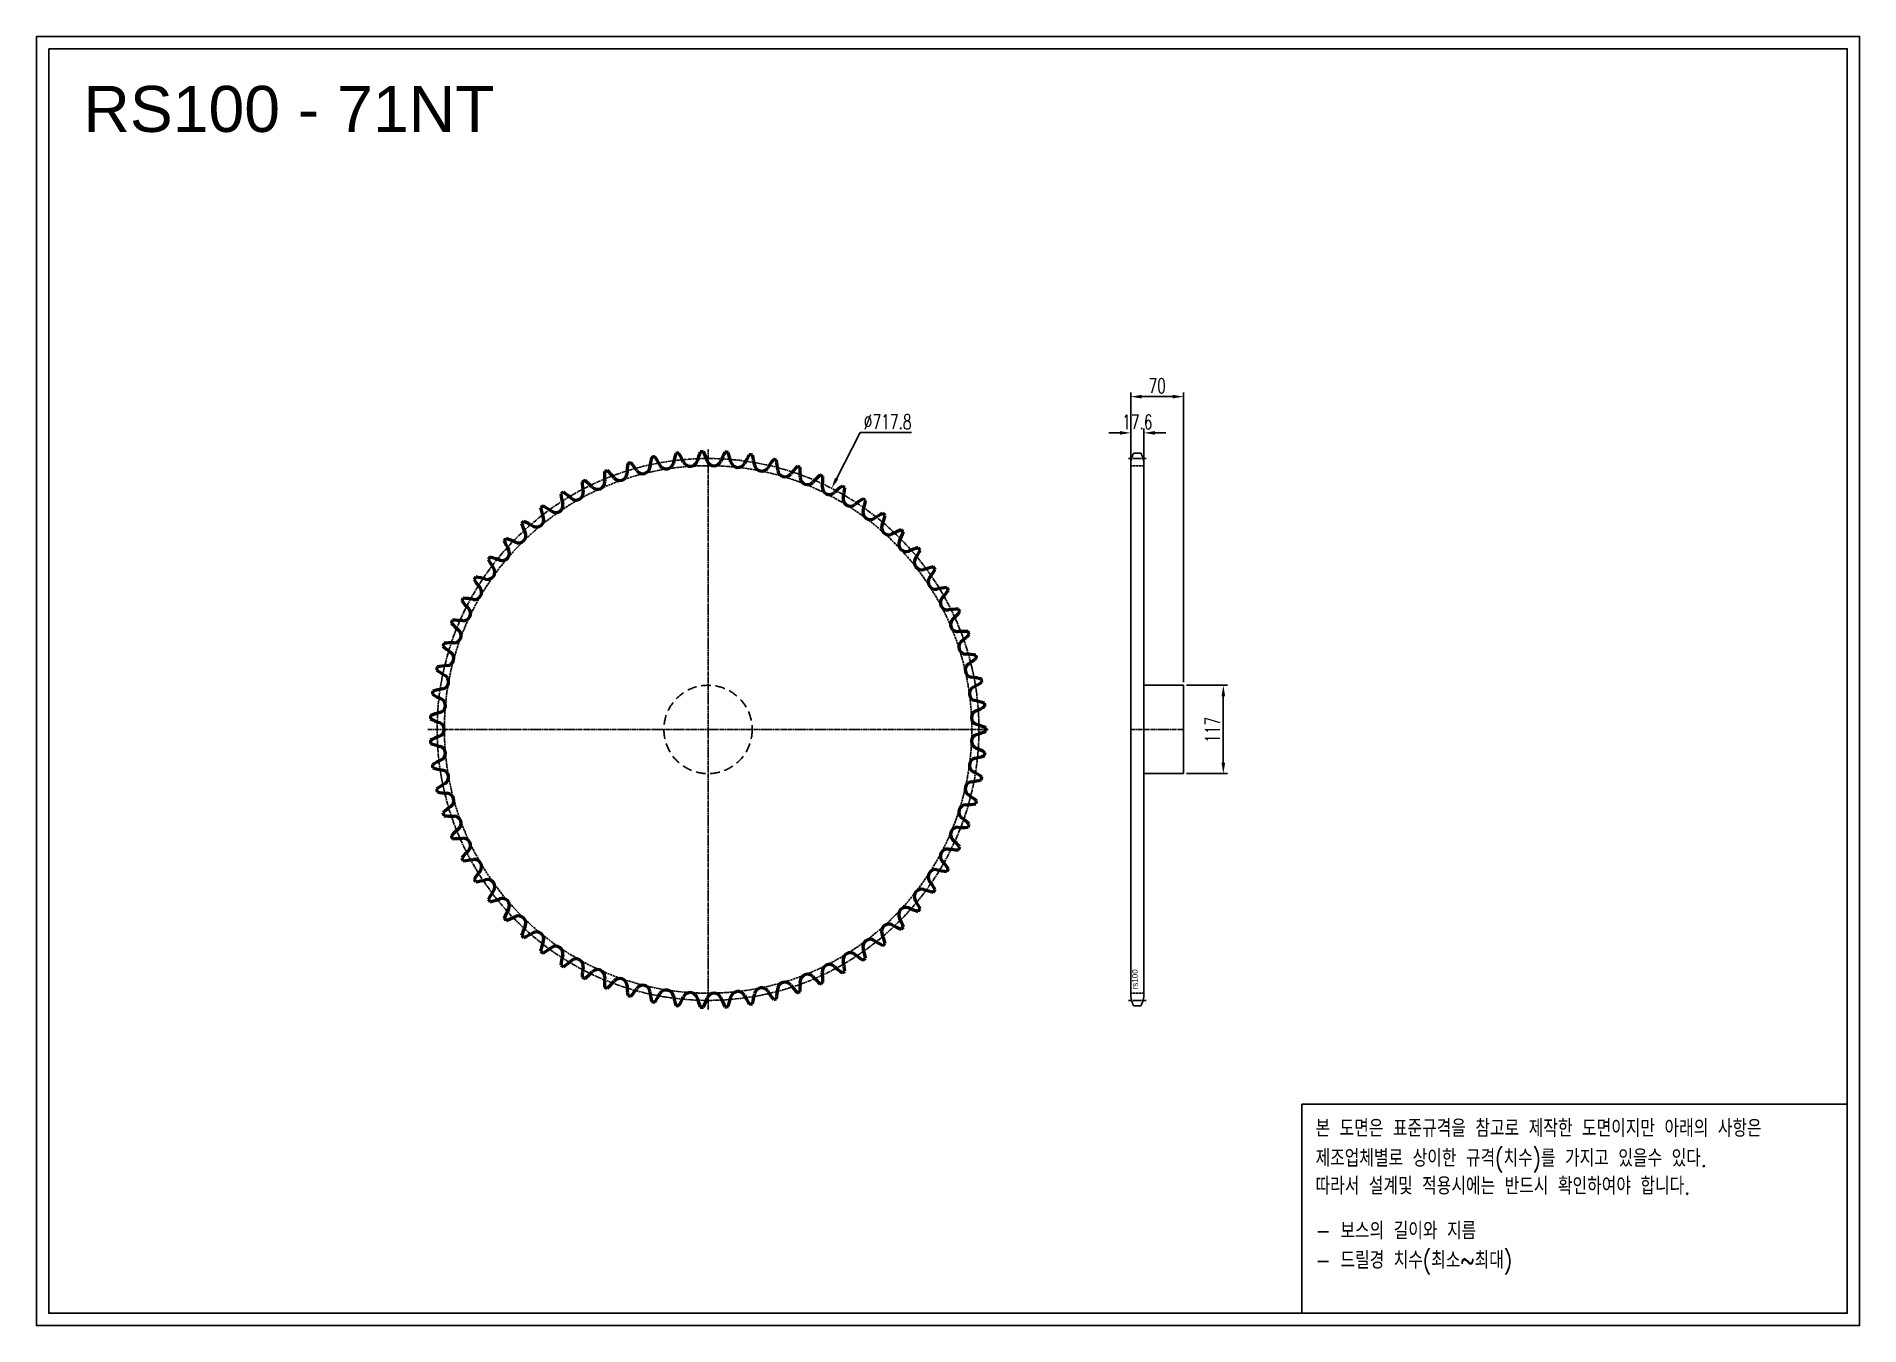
# Model space of a CAD drawing. Header units: millimetres. Extents: x -19160 to -16744, y 24198 to 25906.
import ezdxf

# ---------------------------------------------------------------- set-up
doc = ezdxf.new("R2010")
doc.units = ezdxf.units.MM
for name, pattern in [('AM_ISO02W050', [7.5, 6, -1.5]), ('AM_ISO02W050x2', [3.75, 3, -0.75]), ('AM_ISO08W050', [18, 12, -1.5, 3, -1.5]), ('AM_ISO08W050x2', [9, 6, -0.75, 1.5, -0.75]), ('HIDDEN', [9.525, 6.35, -3.175])]:
    doc.linetypes.add(name, pattern=pattern)
for name, color, linetype, lineweight in [('AM_0N', 7, 'Continuous', 50), ('AM_3N', 6, 'AM_ISO02W050', 25), ('AM_7', 4, 'AM_ISO08W050', 25), ('AM_7N', 4, 'AM_ISO08W050', 25)]:
    doc.layers.add(name, color=color, linetype=linetype, lineweight=lineweight)
doc.layers.add('HL', color=2, linetype='HIDDEN')
doc.layers.add('S-DIM', color=7, linetype='Continuous')
doc.styles.add('HAN', font='ROMANS.shx', dxfattribs={"width": 0.7, "bigfont": 'whgtxt.shx'})
doc.styles.add('HSG', font='SIMPLEX.shx', dxfattribs={"width": 0.7, "bigfont": 'HSG.shx'})
doc.styles.get("Standard").update_dxf_attribs({"font": 'arial.ttf'})
doc.dimstyles.new('APP32', dxfattribs={"dimscale": 8, "dimtxt": 2.4, "dimasz": 1.8, "dimexe": 0.7, "dimexo": 0.5, "dimgap": 0.6, "dimtad": 1, "dimtoh": 1, "dimdec": 1, "dimrnd": 0.01, "dimzin": 9, "dimdsep": 46, "dimtxsty": 'HSG', "dimcen": 0, "dimclrd": 1, "dimclre": 1, "dimclrt": 256, "dimazin": 2, "dimtp": 1, "dimtm": 1, "dimtfac": 0.5, "dimtdec": 1, "dimtofl": 0, "dimtmove": 0, "dimatfit": 3, "dimfxl": 0, "dimtvp": 1, "dimtolj": 2, "dimlwd": -1, "dimlwe": -1, "dimarcsym": 0})

# ---------------------------------------------------------------- blocks, each defined once
blk = doc.blocks.new('*D1')
at = {"layer": 'Defpoints', "color": 0, "transparency": 16777216}
for p in [(-17639.9, 25046.5), (-17639.9, 24929.5), (-17587.2, 24929.5)]:
    blk.add_point(p, dxfattribs=at)
at = {"layer": 'S-DIM', "color": 1, "transparency": 16777216}
for p, q in [((-17635.9, 25046.5), (-17581.6, 25046.5)), ((-17587.2, 25032.1), (-17587.2, 24943.9)), ((-17635.9, 24929.5), (-17581.6, 24929.5))]:
    blk.add_line(p, q, dxfattribs=at)
for points in [[(-17589.6, 25032.1), (-17584.8, 25032.1), (-17587.2, 25046.5)], [(-17589.6, 24943.9), (-17584.8, 24943.9), (-17587.2, 24929.5)]]:
    blk.add_solid(points, dxfattribs=at)
at = {"layer": 'S-DIM', "transparency": 16777216, "insert": (-17601.6, 24987.6), "char_height": 19.2, "attachment_point": 5, "rotation": 90, "style": 'HSG'}
blk.add_mtext('\\A2;117', dxfattribs=at)
blk = doc.blocks.new('*D2')
at = {"layer": 'Defpoints', "color": 0, "transparency": 16777216}
for p in [(-17692.3, 25380.9), (-17709.9, 25337.4), (-17692.3, 25337.4)]:
    blk.add_point(p, dxfattribs=at)
at = {"layer": 'S-DIM', "color": 1, "transparency": 16777216}
for p, q in [((-17709.9, 25341.4), (-17709.9, 25386.5)), ((-17692.3, 25341.4), (-17692.3, 25386.5)), ((-17724.3, 25380.9), (-17738.7, 25380.9)), ((-17677.9, 25380.9), (-17663.5, 25380.9))]:
    blk.add_line(p, q, dxfattribs=at)
for points in [[(-17724.3, 25383.3), (-17724.3, 25378.5), (-17709.9, 25380.9)], [(-17677.9, 25383.3), (-17677.9, 25378.5), (-17692.3, 25380.9)]]:
    blk.add_solid(points, dxfattribs=at)
at = {"layer": 'S-DIM', "transparency": 16777216, "insert": (-17701.1, 25395.3), "char_height": 19.2, "attachment_point": 5, "style": 'HSG'}
blk.add_mtext('\\A2;17.6', dxfattribs=at)
blk = doc.blocks.new('*D3')
at = {"layer": 'Defpoints', "color": 0, "transparency": 16777216}
for p in [(-17639.9, 25428.9), (-17709.9, 25337.4), (-17639.9, 25046.5)]:
    blk.add_point(p, dxfattribs=at)
at = {"layer": 'S-DIM', "color": 1, "transparency": 16777216}
for p, q in [((-17709.9, 25341.4), (-17709.9, 25434.5)), ((-17639.9, 25050.5), (-17639.9, 25434.5)), ((-17695.5, 25428.9), (-17654.3, 25428.9))]:
    blk.add_line(p, q, dxfattribs=at)
for points in [[(-17695.5, 25431.3), (-17695.5, 25426.5), (-17709.9, 25428.9)], [(-17654.3, 25431.3), (-17654.3, 25426.5), (-17639.9, 25428.9)]]:
    blk.add_solid(points, dxfattribs=at)
at = {"layer": 'S-DIM', "transparency": 16777216, "insert": (-17674.9, 25443.3), "char_height": 19.2, "attachment_point": 5, "style": 'HSG'}
blk.add_mtext('\\A2;70', dxfattribs=at)
blk = doc.blocks.new('notice1')
at = {"color": 4}
blk.add_lwpolyline([(-22142.12, 1735.9), (-22053.8, 1735.9), (-22053.8, 1702.07), (-22142.12, 1702.07)], close=True, dxfattribs=at)
at = {"color": 4, "style": 'HAN', "width": 0.8}
for s, p in [('본 도면은 표준규격을 참고로 제작한 도면이지만 아래의 사항은', (-22139.9, 1730.62)), ('제조업체별로 상이한 규격(치수)를 가지고 있을수 있다.', (-22139.9, 1725.78)), ('따라서 설계및 적용시에는 반드시 확인하여야 합니다.', (-22139.9, 1721.28)), ('- 보스의 길이와 지름', (-22139.9, 1714.03)), ('- 드릴경 치수(최소~최대)', (-22139.9, 1709.27))]:
    blk.add_text(s, height=2.7949, dxfattribs=at).set_placement(p)

msp = doc.modelspace()

# ---------------------------------------------------------------- linework, layer by layer
for p, q in [((-17709.95, 25338.26), (-17709.95, 24637.79)), ((-17696.32, 25354.16), (-17705.97, 25354.16)), ((-17692.35, 25338.26), (-17692.35, 24637.79)), ((-17692.35, 25046.52), (-17639.95, 25046.52)), ((-17639.95, 25046.52), (-17639.95, 24929.52)), ((-17639.95, 24929.52), (-17692.35, 24929.52)), ((-17696.32, 24621.89), (-17705.97, 24621.89))]:
    msp.add_line(p, q)
for points in [[(-19159.54, 25906.07), (-16744.37, 25906.07), (-16744.37, 24198.37), (-19159.54, 24198.37)], [(-19143.28, 25889.8), (-16760.63, 25889.8), (-16760.63, 24214.63), (-19143.28, 24214.63)]]:
    msp.add_lwpolyline(points, close=True)
for centre, start, end in [((-17676.15, 25338.26), 151.93881, 180), ((-17726.15, 25338.26), 0, 28.06119), ((-17676.15, 24637.79), 180, 208.06119), ((-17726.15, 24637.79), 331.93881, 0)]:
    msp.add_arc(centre, 33.8, start, end)
at = {"layer": 'AM_0N'}
for centre, radius, start, end in [((-18210.36, 25322.43), 166.88, 173.83313, 178.38028), ((-18269.83, 24988.02), 368.07, 106.14797, 106.80978), ((-18501.65, 25236.27), 166.88, 34.57746, 39.12462), ((-18356.33, 25336.43), 9.62, 214.57746, 353.30986), ((-18181.04, 25315.87), 166.88, 168.7627, 173.30986), ((-18269.83, 24988.02), 368.07, 101.07754, 101.73936), ((-18478.81, 25255.78), 166.88, 29.50704, 34.0542), ((-18325.2, 25342.71), 9.62, 209.50704, 348.23944), ((-18152.41, 25306.74), 166.88, 163.69228, 168.23944), ((-18269.83, 24988.02), 368.07, 96.00712, 96.66894), ((-18454.32, 25273.2), 166.88, 24.43662, 28.98378), ((-18293.64, 25346.22), 9.62, 204.43662, 343.16901), ((-18124.7, 25295.11), 166.88, 158.62186, 163.16901), ((-18269.83, 24988.02), 368.07, 90.9367, 91.59851), ((-18428.4, 25288.39), 166.88, 19.3662, 23.91335), ((-18261.89, 25346.92), 9.62, 199.3662, 338.09859), ((-18098.13, 25281.09), 166.88, 153.55144, 158.09859), ((-18269.83, 24988.02), 368.07, 85.86628, 86.52809), ((-18401.23, 25301.23), 166.88, 14.29577, 18.84293), ((-18230.2, 25344.82), 9.62, 194.29577, 333.02817), ((-18072.9, 25264.76), 166.88, 148.48101, 153.02817), ((-18269.83, 24988.02), 368.07, 80.79585, 81.45767), ((-18373.03, 25311.62), 166.88, 9.22535, 13.77251), ((-18198.82, 25339.92), 9.62, 189.22535, 327.95775), ((-18049.21, 25246.28), 166.88, 143.41059, 147.95775), ((-18269.83, 24988.02), 368.07, 75.72543, 76.38725), ((-18344.03, 25319.48), 166.88, 4.15493, 8.70209), ((-18027.25, 25225.77), 166.88, 138.34017, 142.88732), ((-18269.83, 24988.02), 368.07, 70.65501, 71.31682), ((-18314.45, 25324.74), 166.88, 359.08451, 3.63166), ((-18269.83, 24988.02), 368.07, 116.28881, 116.95063), ((-18270.17, 25327.68), 166.88, 183.97397, 188.52113), ((-18541.74, 25191.57), 166.88, 44.71831, 49.26547), ((-18416.32, 25315.76), 9.62, 224.71831, 3.4507), ((-18240.15, 25326.38), 166.88, 178.90355, 183.4507), ((-18269.83, 24988.02), 368.07, 111.21839, 111.8802), ((-18522.69, 25214.81), 166.88, 39.64789, 44.19504), ((-18386.79, 25327.42), 9.62, 219.64789, 358.38028), ((-18168, 25332.26), 9.62, 184.15493, 322.88732), ((-18137.97, 25321.92), 9.62, 179.08451, 317.8169), ((-18007.19, 25203.4), 166.88, 133.26974, 137.8169), ((-18269.83, 24988.02), 368.07, 65.58459, 66.2464), ((-18284.51, 25327.36), 166.88, 354.01408, 358.56124), ((-18471.74, 25284.85), 9.62, 234.85915, 13.59155), ((-18269.83, 24988.02), 368.07, 121.35923, 122.02105), ((-18300.18, 25326.32), 166.88, 189.04439, 193.59155), ((-18558.67, 25166.74), 166.88, 49.78873, 54.33589), ((-18444.72, 25301.53), 9.62, 229.78873, 8.52113), ((-18108.98, 25308.96), 9.62, 174.01408, 312.74648), ((-17989.18, 25179.34), 166.88, 128.19932, 132.74648), ((-18269.83, 24988.02), 368.07, 60.51416, 61.17598), ((-18081.24, 25293.49), 9.62, 168.94366, 307.67606), ((-18254.46, 25327.33), 166.88, 348.94366, 353.49082), ((-17973.37, 25153.79), 166.88, 123.1289, 127.67606), ((-18269.83, 24988.02), 368.07, 55.44374, 56.10555), ((-18224.54, 25324.65), 166.88, 343.87324, 348.4204), ((-18269.83, 24988.02), 368.07, 131.50008, 132.16189), ((-18585.62, 25113.1), 166.88, 59.92958, 64.47673), ((-18497.18, 25265.84), 9.62, 239.92958, 18.66197), ((-18269.83, 24988.02), 368.07, 126.42966, 127.09147), ((-18329.96, 25322.32), 166.88, 194.11482, 198.66197), ((-18573.33, 25140.52), 166.88, 54.85915, 59.40631), ((-18054.98, 25275.62), 9.62, 163.87324, 302.60563), ((-17959.88, 25126.94), 166.88, 118.05848, 122.60563), ((-18194.96, 25319.33), 166.88, 338.80282, 343.34997), ((-18269.83, 24988.02), 368.07, 50.37332, 51.03513), ((-18269.83, 24988.02), 368.07, 136.5705, 137.23232), ((-18595.44, 25084.7), 166.88, 65, 69.54716), ((-18520.85, 25244.66), 9.62, 245, 23.73239), ((-18359.27, 25315.69), 166.88, 199.18524, 203.73239), ((-18030.41, 25255.51), 9.62, 158.80282, 297.53521), ((-17948.81, 25099), 166.88, 112.98805, 117.53521), ((-18165.98, 25311.41), 166.88, 333.73239, 338.27955), ((-18269.83, 24988.02), 368.07, 45.3029, 45.96471), ((-18269.83, 24988.02), 368.07, 141.64092, 142.30274), ((-18602.71, 25055.54), 166.88, 70.07042, 74.61758), ((-18542.55, 25221.47), 9.62, 250.07042, 28.80282), ((-18387.88, 25306.5), 166.88, 204.25566, 208.80282), ((-18007.7, 25233.3), 9.62, 153.73239, 292.46479), ((-17940.26, 25070.2), 166.88, 107.91763, 112.46479), ((-18137.8, 25300.97), 166.88, 328.66197, 333.20913), ((-18269.83, 24988.02), 368.07, 40.23247, 40.89429), ((-18562.11, 25196.45), 9.62, 255.14085, 33.87324), ((-18415.57, 25294.82), 166.88, 209.32608, 213.87324), ((-17987.05, 25209.18), 9.62, 148.66197, 287.39437), ((-17934.29, 25040.75), 166.88, 102.84721, 107.39437), ((-18110.66, 25288.08), 166.88, 323.59155, 328.13871), ((-18269.83, 24988.02), 368.07, 35.16205, 35.82386), ((-18579.39, 25169.8), 9.62, 260.21127, 38.94366), ((-18269.83, 24988.02), 368.07, 146.71135, 147.37316), ((-18442.11, 25280.74), 166.88, 214.39651, 218.94366), ((-18607.37, 25025.86), 166.88, 75.14085, 79.688), ((-17968.61, 25183.32), 9.62, 143.59155, 282.32394), ((-17930.94, 25010.89), 166.88, 97.77679, 102.32394), ((-18084.76, 25272.84), 166.88, 318.52113, 323.06828), ((-18269.83, 24988.02), 368.07, 30.09163, 30.75344), ((-18269.83, 24988.02), 368.07, 151.78177, 152.44358), ((-18467.31, 25264.37), 166.88, 219.46693, 224.01408), ((-18594.24, 25141.73), 9.62, 265.28169, 44.01408), ((-18609.4, 24995.88), 166.88, 80.21127, 84.75842), ((-17952.53, 25155.93), 9.62, 138.52113, 277.25352), ((-17930.25, 24980.85), 166.88, 92.70636, 97.25352), ((-18060.31, 25255.37), 166.88, 313.4507, 317.99786), ((-18269.83, 24988.02), 368.07, 25.02121, 25.68302), ((-18269.83, 24988.02), 368.07, 156.85219, 157.51401), ((-18490.96, 25245.84), 166.88, 224.53735, 229.08451), ((-18608.76, 24965.83), 166.88, 85.28169, 89.82885), ((-18606.56, 25112.46), 9.62, 270.35211, 49.08451), ((-17938.93, 25127.23), 9.62, 133.4507, 272.1831), ((-18269.83, 24988.02), 368.07, 161.92261, 162.58443), ((-18512.88, 25225.28), 166.88, 229.60777, 234.15493), ((-18605.47, 24935.97), 166.88, 90.35211, 94.89927), ((-17932.21, 24950.86), 166.88, 87.63594, 92.1831), ((-17927.92, 25097.44), 9.62, 128.38028, 267.11268), ((-18037.51, 25235.8), 166.88, 308.38028, 312.92744), ((-18269.83, 24988.02), 368.07, 19.95078, 20.6126), ((-18269.83, 24988.02), 368.07, 166.99304, 167.65485), ((-18599.56, 24906.51), 166.88, 95.42254, 99.96969), ((-18616.24, 25082.21), 9.62, 275.42254, 54.15493), ((-17919.59, 25066.8), 9.62, 123.30986, 262.04225), ((-17936.81, 24921.17), 166.88, 82.56552, 87.11268), ((-18016.52, 25214.3), 166.88, 303.30986, 307.85702), ((-18269.83, 24988.02), 368.07, 14.88036, 15.54217), ((-18532.9, 25202.87), 166.88, 234.6782, 239.22535), ((-18623.21, 25051.23), 9.62, 280.49296, 59.22535), ((-17944.03, 24892), 166.88, 77.4951, 82.04225), ((-17997.51, 25191.03), 166.88, 298.23944, 302.78659), ((-18269.83, 24988.02), 368.07, 9.80994, 10.47175), ((-18269.83, 24988.02), 368.07, 172.06346, 172.72527), ((-18550.86, 25178.78), 166.88, 239.74862, 244.29577), ((-18591.06, 24877.68), 166.88, 100.49296, 105.04011), ((-18627.41, 25019.75), 9.62, 285.56338, 64.29577), ((-17914, 25035.54), 9.62, 118.23944, 256.97183), ((-17953.79, 24863.58), 166.88, 72.42467, 76.97183), ((-18269.83, 24988.02), 368.07, 4.73952, 5.40133), ((-18269.83, 24988.02), 368.07, 177.13388, 177.7957), ((-18566.62, 25153.2), 166.88, 244.81904, 249.3662), ((-18580.06, 24849.72), 166.88, 105.56338, 110.11054), ((-17911.19, 25003.9), 9.62, 113.16901, 251.90141), ((-17980.63, 25166.17), 166.88, 293.16901, 297.71617), ((-18566.62, 24822.85), 166.88, 110.6338, 115.18096), ((-18269.83, 24988.02), 368.07, 182.2043, 182.86612), ((-18628.82, 24988.02), 9.62, 290.6338, 69.3662), ((-17911.19, 24972.14), 9.62, 108.09859, 246.83099), ((-17966.02, 24836.14), 166.88, 67.35425, 71.90141), ((-17966.02, 25139.91), 166.88, 288.09859, 292.64575), ((-18269.83, 24988.02), 368.07, 359.66909, 0.33091), ((-18580.06, 25126.32), 166.88, 249.88946, 254.43662), ((-18627.41, 24956.3), 9.62, 295.70423, 74.43662), ((-17914, 24940.51), 9.62, 103.02817, 241.76056), ((-17953.79, 25112.46), 166.88, 283.02817, 287.57533), ((-17980.63, 24809.88), 166.88, 62.28383, 66.83099), ((-18269.83, 24988.02), 368.07, 354.59867, 355.26048), ((-18550.86, 24797.26), 166.88, 115.70423, 120.25138), ((-18269.83, 24988.02), 368.07, 187.27473, 187.93654), ((-18591.06, 25098.36), 166.88, 254.95989, 259.50704), ((-18623.21, 24924.82), 9.62, 300.77465, 79.50704), ((-17997.51, 24785.02), 166.88, 57.21341, 61.76056), ((-18269.83, 24988.02), 368.07, 349.52825, 350.19006), ((-18532.9, 24773.17), 166.88, 120.77465, 125.3218), ((-18269.83, 24988.02), 368.07, 192.34515, 193.00696), ((-18599.56, 25069.54), 166.88, 260.03031, 264.57746), ((-18616.24, 24893.83), 9.62, 305.84507, 84.57746), ((-17919.59, 24909.25), 9.62, 97.95775, 236.69014), ((-18016.52, 24761.75), 166.88, 52.14298, 56.69014), ((-17944.03, 25084.05), 166.88, 277.95775, 282.5049), ((-18512.88, 24750.76), 166.88, 125.84507, 130.39223), ((-18269.83, 24988.02), 368.07, 197.41557, 198.07739), ((-17927.92, 24878.6), 9.62, 92.88732, 231.61972), ((-17936.81, 25054.88), 166.88, 272.88732, 277.43448), ((-18269.83, 24988.02), 368.07, 344.45783, 345.11964), ((-18605.47, 25040.08), 166.88, 265.10073, 269.64789), ((-18490.96, 24730.21), 166.88, 130.91549, 135.46265), ((-18606.56, 24863.58), 9.62, 310.91549, 89.64789), ((-17938.93, 24848.81), 9.62, 87.8169, 226.5493), ((-17932.21, 25025.18), 166.88, 267.8169, 272.36406), ((-18037.51, 24740.24), 166.88, 47.07256, 51.61972), ((-18269.83, 24988.02), 368.07, 339.3874, 340.04922), ((-18269.83, 24988.02), 368.07, 202.48599, 203.14781), ((-18608.76, 25010.21), 166.88, 270.17115, 274.71831), ((-18594.24, 24834.31), 9.62, 315.98592, 94.71831), ((-17952.53, 24820.11), 9.62, 82.74648, 221.47887), ((-17930.25, 24995.2), 166.88, 262.74648, 267.29364), ((-18060.31, 24720.68), 166.88, 42.00214, 46.5493), ((-18269.83, 24988.02), 368.07, 334.31698, 334.97879), ((-18467.31, 24711.67), 166.88, 135.98592, 140.53307), ((-18269.83, 24988.02), 368.07, 207.55642, 208.21823), ((-18609.4, 24980.17), 166.88, 275.24158, 279.78873), ((-18579.39, 24806.24), 9.62, 321.05634, 99.78873), ((-18084.76, 24703.21), 166.88, 36.93172, 41.47887), ((-18442.11, 24695.3), 166.88, 141.05634, 145.60349), ((-18269.83, 24988.02), 368.07, 212.62684, 213.28865), ((-18607.37, 24950.19), 166.88, 280.312, 284.85915), ((-18562.11, 24779.59), 9.62, 326.12676, 104.85915), ((-17968.61, 24792.73), 9.62, 77.67606, 216.40845), ((-18110.66, 24687.97), 166.88, 31.86129, 36.40845), ((-17930.94, 24965.16), 166.88, 257.67606, 262.22321), ((-18269.83, 24988.02), 368.07, 329.24656, 329.90837), ((-18415.57, 24681.22), 166.88, 146.12676, 150.67392), ((-18269.83, 24988.02), 368.07, 217.69726, 218.35908), ((-18602.71, 24920.51), 166.88, 285.38242, 289.92958), ((-18542.55, 24754.58), 9.62, 331.19718, 109.92958), ((-17987.05, 24766.87), 9.62, 72.60563, 211.33803), ((-18137.8, 24675.07), 166.88, 26.79087, 31.33803), ((-17934.29, 24935.3), 166.88, 252.60563, 257.15279), ((-18269.83, 24988.02), 368.07, 324.17614, 324.83795), ((-18387.88, 24669.54), 166.88, 151.19718, 155.74434), ((-18269.83, 24988.02), 368.07, 222.76768, 223.4295), ((-18595.44, 24891.35), 166.88, 290.45284, 295), ((-18520.85, 24731.39), 9.62, 336.26761, 115), ((-18007.7, 24742.74), 9.62, 67.53521, 206.26761), ((-18165.98, 24664.63), 166.88, 21.72045, 26.26761), ((-17940.26, 24905.85), 166.88, 247.53521, 252.08237), ((-18269.83, 24988.02), 368.07, 319.10571, 319.76753), ((-18359.27, 24660.35), 166.88, 156.26761, 160.81476), ((-18269.83, 24988.02), 368.07, 227.83811, 228.49992), ((-18585.62, 24862.95), 166.88, 295.52327, 300.07042), ((-18497.18, 24710.21), 9.62, 341.33803, 120.07042), ((-18054.98, 24700.42), 9.62, 57.39437, 196.12676), ((-17959.88, 24849.1), 166.88, 237.39437, 241.94152), ((-18030.41, 24720.54), 9.62, 62.46479, 201.19718), ((-18194.96, 24656.72), 166.88, 16.65003, 21.19718), ((-17948.81, 24877.04), 166.88, 242.46479, 247.01195), ((-18269.83, 24988.02), 368.07, 314.03529, 314.6971), ((-18329.96, 24653.73), 166.88, 161.33803, 165.88518), ((-18269.83, 24988.02), 368.07, 232.90853, 233.57034), ((-18573.33, 24835.53), 166.88, 300.59369, 305.14085), ((-18471.74, 24691.2), 9.62, 346.40845, 125.14085), ((-18300.18, 24649.72), 166.88, 166.40845, 170.95561), ((-18444.72, 24674.52), 9.62, 351.47887, 130.21127), ((-18081.24, 24682.56), 9.62, 52.32394, 191.05634), ((-17973.37, 24822.25), 166.88, 232.32394, 236.8711), ((-18269.83, 24988.02), 368.07, 303.89445, 304.55626), ((-18224.54, 24651.4), 166.88, 11.5796, 16.12676), ((-18269.83, 24988.02), 368.07, 308.96487, 309.62668), ((-18269.83, 24988.02), 368.07, 237.97895, 238.64077), ((-18558.67, 24809.3), 166.88, 305.66411, 310.21127), ((-18270.17, 24648.36), 166.88, 171.47887, 176.02603), ((-18269.83, 24988.02), 368.07, 243.04937, 243.71119), ((-18541.74, 24784.48), 166.88, 310.73453, 315.28169), ((-18416.32, 24660.29), 9.62, 356.5493, 135.28169), ((-18240.15, 24649.66), 166.88, 176.5493, 181.09645), ((-18137.97, 24654.13), 9.62, 42.1831, 180.91549), ((-18007.19, 24772.65), 166.88, 222.1831, 226.73026), ((-18108.98, 24667.09), 9.62, 47.25352, 185.98592), ((-18284.51, 24648.68), 166.88, 1.43876, 5.98592), ((-17989.18, 24796.7), 166.88, 227.25352, 231.80068), ((-18269.83, 24988.02), 368.07, 298.82402, 299.48584), ((-18254.46, 24648.71), 166.88, 6.50918, 11.05634), ((-18269.83, 24988.02), 368.07, 248.1198, 248.78161), ((-18522.69, 24761.24), 166.88, 315.80496, 320.35211), ((-18386.79, 24648.62), 9.62, 1.61972, 140.35211), ((-18210.36, 24653.61), 166.88, 181.61972, 186.16687), ((-18269.83, 24988.02), 368.07, 253.19022, 253.85203), ((-18501.65, 24739.78), 166.88, 320.87538, 325.42254), ((-18356.33, 24639.61), 9.62, 6.69014, 145.42254), ((-18181.04, 24660.18), 166.88, 186.69014, 191.2373), ((-18478.81, 24720.26), 166.88, 325.9458, 330.49296), ((-18325.2, 24633.33), 9.62, 11.76056, 150.49296), ((-18152.41, 24669.31), 166.88, 191.76056, 196.30772), ((-18293.64, 24629.83), 9.62, 16.83099, 155.56338), ((-18261.89, 24629.12), 9.62, 21.90141, 160.6338), ((-18230.2, 24631.23), 9.62, 26.97183, 165.70423), ((-18072.9, 24711.28), 166.88, 206.97183, 211.51899), ((-18373.03, 24664.42), 166.88, 346.22749, 350.77465), ((-18198.82, 24636.13), 9.62, 32.04225, 170.77465), ((-18049.21, 24729.77), 166.88, 212.04225, 216.58941), ((-18344.03, 24656.57), 166.88, 351.29791, 355.84507), ((-18168, 24643.78), 9.62, 37.11268, 175.84507), ((-18027.25, 24750.28), 166.88, 217.11268, 221.65983), ((-18269.83, 24988.02), 368.07, 288.68318, 289.34499), ((-18314.45, 24651.31), 166.88, 356.36834, 0.91549), ((-18269.83, 24988.02), 368.07, 293.7536, 294.41541), ((-18269.83, 24988.02), 368.07, 258.26064, 258.92246), ((-18269.83, 24988.02), 368.07, 263.33106, 263.99288), ((-18454.32, 24702.84), 166.88, 331.01622, 335.56338), ((-18124.7, 24680.93), 166.88, 196.83099, 201.37814), ((-18269.83, 24988.02), 368.07, 268.40149, 269.0633), ((-18428.4, 24687.65), 166.88, 336.08665, 340.6338), ((-18098.13, 24694.96), 166.88, 201.90141, 206.44856), ((-18269.83, 24988.02), 368.07, 273.47191, 274.13372), ((-18401.23, 24674.81), 166.88, 341.15707, 345.70423), ((-18269.83, 24988.02), 368.07, 278.54233, 279.20415), ((-18269.83, 24988.02), 368.07, 283.61275, 284.27457)]:
    msp.add_arc(centre, radius, start, end, dxfattribs=at)
at = {"layer": 'AM_3N', "linetype": 'AM_ISO02W050x2'}
for p, q in [((-17692.35, 25337.39), (-17709.95, 25337.39)), ((-17692.35, 24638.66), (-17709.95, 24638.66))]:
    msp.add_line(p, q, dxfattribs=at)
msp.add_circle((-18269.83, 24988.02), 349.37, dxfattribs=at)
at = {"layer": 'AM_7', "linetype": 'AM_ISO08W050x2'}
for p, q in [((-17689.35, 25346.92), (-17712.95, 25346.92)), ((-17709.95, 24988.02), (-17639.95, 24988.02)), ((-17689.35, 24629.13), (-17712.95, 24629.13))]:
    msp.add_line(p, q, dxfattribs=at)
msp.add_circle((-18269.83, 24988.02), 358.89, dxfattribs=at)
at = {"layer": 'AM_7N', "linetype": 'AM_ISO08W050x2'}
for p, q in [((-18269.83, 24616.96), (-18269.83, 25359.09)), ((-18640.89, 24988.02), (-17898.76, 24988.02))]:
    msp.add_line(p, q, dxfattribs=at)
at = {"layer": 'HL', "ltscale": 2}
msp.add_circle((-18269.83, 24988.02), 58.5, dxfattribs=at)
at = {"layer": 'S-DIM', "color": 1}
for p, q in [((-18068.33, 25381.22), (-18099.58, 25320.23)), ((-18000.17, 25381.22), (-18068.33, 25381.22))]:
    msp.add_line(p, q, dxfattribs=at)
msp.add_solid([(-18101.72, 25321.33), (-18097.44, 25319.14), (-18106.15, 25307.42)], dxfattribs=at)

# ---------------------------------------------------------------- block references
at = {"xscale": 8.181265169645565, "yscale": 8.181265169645565, "zscale": 8.181265169645565}
msp.add_blockref('notice1', (163667.33, 10289.57), dxfattribs=at)

# ---------------------------------------------------------------- texts
msp.add_text('RS100 - 71NT', height=60.9892).set_placement((-19097.34, 25779.61))
at = {"insert": (-17708.12, 24643.78), "char_height": 7.56, "width": 32.5046, "attachment_point": 1, "rotation": 90}
msp.add_mtext('rs100', dxfattribs=at)
at = {"layer": 'S-DIM', "insert": (-18031.85, 25395.62), "char_height": 19.2, "attachment_point": 5, "style": 'HSG'}
msp.add_mtext('\\A2;∅717.8', dxfattribs=at)

# ---------------------------------------------------------------- dimensions: what is measured, and where the dimension line sits
at = {"layer": 'S-DIM'}
dim = msp.add_linear_dim(base=(-17639.95, 25428.89), p1=(-17709.95, 25337.39), p2=(-17639.95, 25046.52), dimstyle='APP32', dxfattribs=at)
dim.commit()
dim.dimension.update_dxf_attribs({"geometry": '*D3', "text_midpoint": (-17674.95, 25443.29)})
dim = msp.add_linear_dim(base=(-17692.35, 25380.89), p1=(-17709.95, 25337.39), p2=(-17692.35, 25337.39), dimstyle='APP32', dxfattribs=at)
dim.commit()
dim.dimension.update_dxf_attribs({"geometry": '*D2', "text_midpoint": (-17701.15, 25380.89), "dimtype": 128})
dim = msp.add_linear_dim(base=(-17587.21, 24929.52), p1=(-17639.95, 25046.52), p2=(-17639.95, 24929.52), angle=90, dimstyle='APP32', dxfattribs=at)
dim.commit()
dim.dimension.update_dxf_attribs({"geometry": '*D1', "text_midpoint": (-17587.21, 24987.61), "dimtype": 128})

doc.saveas('drawing.dxf')
